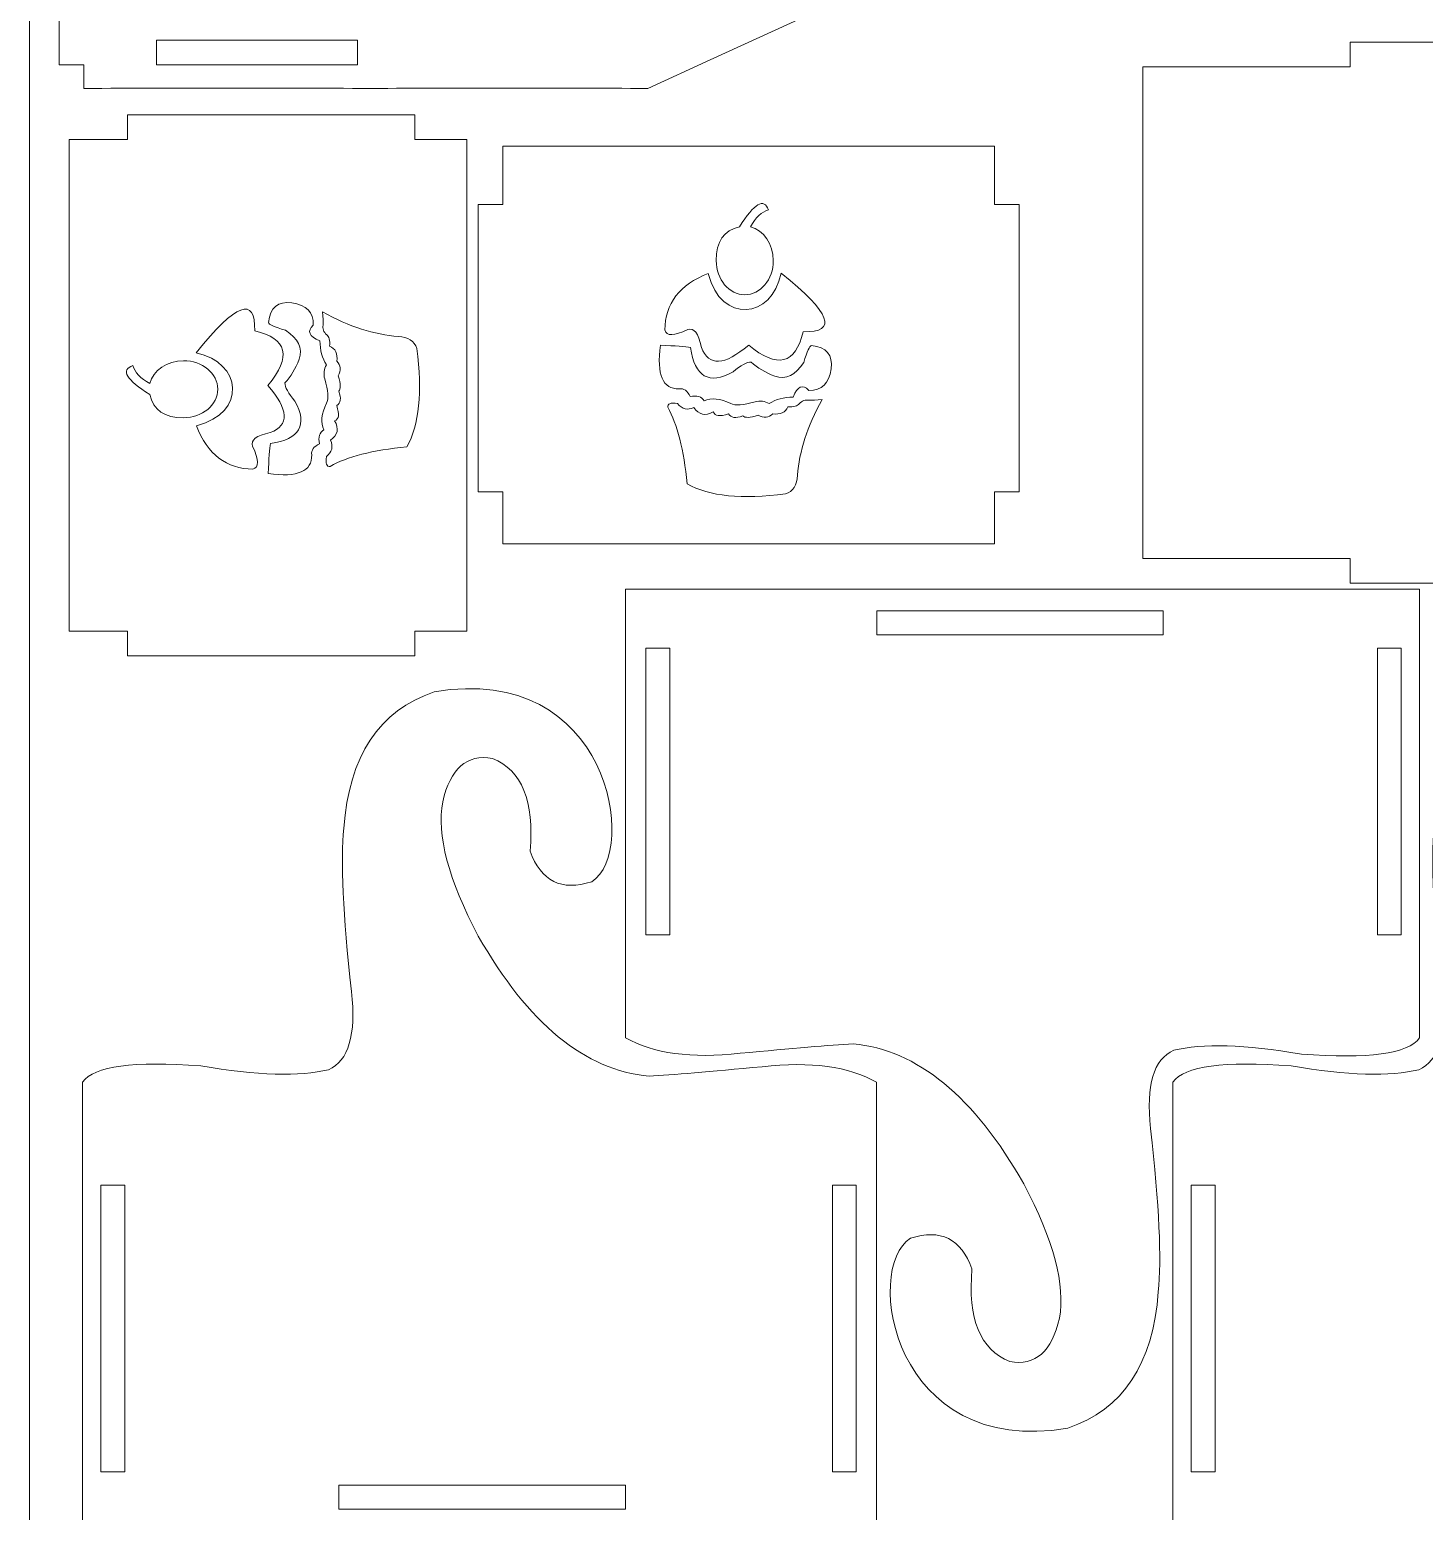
# Model space of a CAD drawing. Header units: centimetres. Extents: x -35 to 33, y -75 to 42.
# Drawn here: x -35.47 to -18.48, y -36.22 to -18.18 of the extents above; entities that cross this region are included whole.
import ezdxf

# ---------------------------------------------------------------- set-up
doc = ezdxf.new("R2010")
doc.units = ezdxf.units.CM
doc.header["$MEASUREMENT"] = 0
doc.layers.add('Capa 1', color=7, linetype='Continuous')

msp = doc.modelspace()

# ---------------------------------------------------------------- linework, layer by layer
at = {"layer": 'Capa 1', "color": 242, "lineweight": 20}
for points in [[(-34.60143, -35.74001), (-34.31143, -35.74001), (-34.31143, -32.25001), (-34.60143, -32.25001), (-34.60143, -35.74001)], [(-25.69157, -35.74001), (-25.40157, -35.74001), (-25.40157, -32.25001), (-25.69157, -32.25001), (-25.69157, -35.74001)], [(-21.32109, -35.74001), (-21.03109, -35.74001), (-21.03109, -32.25001), (-21.32109, -32.25001), (-21.32109, -35.74001)]]:
    msp.add_lwpolyline(points, close=True, dxfattribs=at)
for points, knots in [([(-35.46958, 41.25672), (-35.46958, 41.25672), (33.34861, 41.25672), (33.34861, 41.25672), (33.34861, 41.25672), (33.34861, 41.25672), (33.34861, -36.66365), (33.34861, -36.66365), (33.34861, -36.66365), (33.34861, -36.66365), (-35.46958, -36.66365), (-35.46958, -36.66365), (-35.46958, -36.66365), (-35.46958, -36.66365), (-35.46958, 41.25672), (-35.46958, 41.25672)], [0, 0, 0, 0, 0.2, 0.2, 0.2, 0.2, 0.4, 0.4, 0.4, 0.4, 0.6, 0.6, 0.6, 0.6, 1, 1, 1, 1]), ([(-2.46657, -6.03369), (-2.50889, -6.84749), (-2.8694, -7.36256), (-3.60288, -7.77643), (-3.60288, -7.77643), (-3.60288, -7.77643), (-11.59423, -11.42752), (-27.93929, -18.89514), (-27.93929, -18.89514), (-29.06528, -18.89075), (-30.19128, -18.89075), (-31.31728, -18.89514), (-31.31728, -18.89514), (-32.48101, -18.89075), (-33.64474, -18.89075), (-34.80847, -18.89514), (-34.80847, -18.89514), (-34.80847, -18.89514), (-34.80847, -18.60838), (-34.80847, -18.60838), (-34.80847, -18.60838), (-34.80847, -18.60838), (-35.10855, -18.60838), (-35.10855, -18.60838), (-35.10855, -18.60838), (-35.10855, -18.60838), (-35.10855, -14.60838), (-35.10855, -14.60838), (-35.10855, -14.60838), (-35.10855, -14.60838), (-34.80808, -14.60838), (-34.80808, -14.60838), (-34.80808, -14.60838), (-34.80774, -12.45464), (-34.80723, -10.23644), (-34.80683, -8.0012), (-34.80683, -8.0012), (-34.80683, -8.0012), (-35.10854, -8.0012), (-35.10854, -8.0012), (-35.10854, -8.0012), (-35.10854, -6.66786), (-35.10854, -5.33453), (-35.10854, -4.0012), (-35.10854, -4.0012), (-35.10854, -4.0012), (-34.80625, -4.0012), (-34.80625, -4.0012), (-34.80625, -4.0012), (-34.80604, -1.77218), (-34.8061, 0.44582), (-34.80665, 2.60598), (-34.80665, 2.60598), (-34.80665, 2.60598), (-35.10855, 2.60598), (-35.10855, 2.60598), (-35.10855, 2.60598), (-35.10855, 2.60598), (-35.10855, 6.60598), (-35.10855, 6.60598), (-35.10855, 6.60598), (-35.10855, 6.60598), (-34.80836, 6.60598), (-34.80836, 6.60598), (-34.80836, 6.60598), (-34.80836, 6.60598), (-34.80854, 6.89274), (-34.80854, 6.89274), (-34.80854, 6.89274), (-32.51107, 6.89274), (-30.23676, 6.89274), (-27.93929, 6.89274), (-27.93929, 6.89274), (-11.96678, -0.40478), (-3.80767, -4.15197), (-3.80767, -4.15197), (-3.80767, -4.15197), (-2.83105, -4.53581), (-2.50861, -5.19936), (-2.46657, -6.03369)], [0, 0, 0, 0, 0.04761905, 0.04761905, 0.04761905, 0.04761905, 0.0952381, 0.0952381, 0.0952381, 0.0952381, 0.14285714, 0.14285714, 0.14285714, 0.14285714, 0.19047619, 0.19047619, 0.19047619, 0.19047619, 0.23809524, 0.23809524, 0.23809524, 0.23809524, 0.28571429, 0.28571429, 0.28571429, 0.28571429, 0.33333333, 0.33333333, 0.33333333, 0.33333333, 0.38095238, 0.38095238, 0.38095238, 0.38095238, 0.42857143, 0.42857143, 0.42857143, 0.42857143, 0.47619048, 0.47619048, 0.47619048, 0.47619048, 0.52380952, 0.52380952, 0.52380952, 0.52380952, 0.57142857, 0.57142857, 0.57142857, 0.57142857, 0.61904762, 0.61904762, 0.61904762, 0.61904762, 0.66666667, 0.66666667, 0.66666667, 0.66666667, 0.71428571, 0.71428571, 0.71428571, 0.71428571, 0.76190476, 0.76190476, 0.76190476, 0.76190476, 0.80952381, 0.80952381, 0.80952381, 0.80952381, 0.85714286, 0.85714286, 0.85714286, 0.85714286, 0.9047619, 0.9047619, 0.9047619, 0.9047619, 1, 1, 1, 1]), ([(-31.4751, -18.30838), (-31.4751, -18.30838), (-31.4751, -18.60838), (-31.4751, -18.60838), (-31.4751, -18.60838), (-31.4751, -18.60838), (-33.9251, -18.60838), (-33.9251, -18.60838), (-33.9251, -18.60838), (-33.9251, -18.60838), (-33.9251, -18.30838), (-33.9251, -18.30838), (-33.9251, -18.30838), (-33.9251, -18.30838), (-31.4751, -18.30838), (-31.4751, -18.30838)], [0, 0, 0, 0, 0.2, 0.2, 0.2, 0.2, 0.4, 0.4, 0.4, 0.4, 0.6, 0.6, 0.6, 0.6, 1, 1, 1, 1]), ([(-15.88443, -24.62057), (-15.88443, -24.62057), (-15.88443, -24.87715), (-15.88443, -24.87715), (-15.88443, -24.87715), (-15.88443, -24.87715), (-15.88443, -24.92057), (-15.88443, -24.92057), (-15.88443, -24.92057), (-15.88443, -24.92057), (-19.38443, -24.92057), (-19.38443, -24.92057), (-19.38443, -24.92057), (-19.38443, -24.92057), (-19.38443, -24.87715), (-19.38443, -24.87715), (-19.38443, -24.87715), (-19.38443, -24.87715), (-19.38443, -24.62057), (-19.38443, -24.62057), (-19.38443, -24.62057), (-19.38443, -24.62057), (-21.90944, -24.62057), (-21.90944, -24.62057), (-21.90944, -24.62057), (-21.90944, -24.62057), (-21.90944, -18.63373), (-21.90944, -18.63373), (-21.90944, -18.63373), (-21.90944, -18.63373), (-19.38443, -18.63373), (-19.38443, -18.63373), (-19.38443, -18.63373), (-19.38443, -18.63373), (-19.38443, -18.37715), (-19.38443, -18.37715), (-19.38443, -18.37715), (-19.38443, -18.37715), (-19.38443, -18.33373), (-19.38443, -18.33373), (-19.38443, -18.33373), (-19.38443, -18.33373), (-15.88443, -18.33373), (-15.88443, -18.33373), (-15.88443, -18.33373), (-15.88443, -18.33373), (-15.88443, -18.37715), (-15.88443, -18.37715), (-15.88443, -18.37715), (-15.88443, -18.37715), (-15.88443, -18.63373), (-15.88443, -18.63373), (-15.88443, -18.63373), (-15.88443, -18.63373), (-13.35943, -18.63373), (-13.35943, -18.63373), (-13.35943, -18.63373), (-13.35943, -18.63373), (-13.35943, -24.62057), (-13.35943, -24.62057), (-13.35943, -24.62057), (-13.35943, -24.62057), (-15.88443, -24.62057), (-15.88443, -24.62057)], [0, 0, 0, 0, 0.05882353, 0.05882353, 0.05882353, 0.05882353, 0.11764706, 0.11764706, 0.11764706, 0.11764706, 0.17647059, 0.17647059, 0.17647059, 0.17647059, 0.23529412, 0.23529412, 0.23529412, 0.23529412, 0.29411765, 0.29411765, 0.29411765, 0.29411765, 0.35294118, 0.35294118, 0.35294118, 0.35294118, 0.41176471, 0.41176471, 0.41176471, 0.41176471, 0.47058824, 0.47058824, 0.47058824, 0.47058824, 0.52941176, 0.52941176, 0.52941176, 0.52941176, 0.58823529, 0.58823529, 0.58823529, 0.58823529, 0.64705882, 0.64705882, 0.64705882, 0.64705882, 0.70588235, 0.70588235, 0.70588235, 0.70588235, 0.76470588, 0.76470588, 0.76470588, 0.76470588, 0.82352941, 0.82352941, 0.82352941, 0.82352941, 0.88235294, 0.88235294, 0.88235294, 0.88235294, 1, 1, 1, 1]), ([(-30.7784, -25.50388), (-30.7784, -25.50388), (-30.7784, -25.76046), (-30.7784, -25.76046), (-30.7784, -25.76046), (-30.7784, -25.76046), (-30.7784, -25.80388), (-30.7784, -25.80388), (-30.7784, -25.80388), (-30.7784, -25.80388), (-34.2784, -25.80388), (-34.2784, -25.80388), (-34.2784, -25.80388), (-34.2784, -25.80388), (-34.2784, -25.76046), (-34.2784, -25.76046), (-34.2784, -25.76046), (-34.2784, -25.76046), (-34.2784, -25.50388), (-34.2784, -25.50388), (-34.2784, -25.50388), (-34.2784, -25.50388), (-34.98723, -25.50388), (-34.98723, -25.50388), (-34.98723, -25.50388), (-34.98723, -25.50388), (-34.98723, -19.51704), (-34.98723, -19.51704), (-34.98723, -19.51704), (-34.98723, -19.51704), (-34.2784, -19.51704), (-34.2784, -19.51704), (-34.2784, -19.51704), (-34.2784, -19.51704), (-34.2784, -19.26046), (-34.2784, -19.26046), (-34.2784, -19.26046), (-34.2784, -19.26046), (-34.2784, -19.21704), (-34.2784, -19.21704), (-34.2784, -19.21704), (-34.2784, -19.21704), (-30.7784, -19.21704), (-30.7784, -19.21704), (-30.7784, -19.21704), (-30.7784, -19.21704), (-30.7784, -19.26046), (-30.7784, -19.26046), (-30.7784, -19.26046), (-30.7784, -19.26046), (-30.7784, -19.51704), (-30.7784, -19.51704), (-30.7784, -19.51704), (-30.7784, -19.51704), (-30.14535, -19.51704), (-30.14535, -19.51704), (-30.14535, -19.51704), (-30.14535, -19.51704), (-30.14535, -25.50388), (-30.14535, -25.50388), (-30.14535, -25.50388), (-30.14535, -25.50388), (-30.7784, -25.50388), (-30.7784, -25.50388)], [0, 0, 0, 0, 0.05882353, 0.05882353, 0.05882353, 0.05882353, 0.11764706, 0.11764706, 0.11764706, 0.11764706, 0.17647059, 0.17647059, 0.17647059, 0.17647059, 0.23529412, 0.23529412, 0.23529412, 0.23529412, 0.29411765, 0.29411765, 0.29411765, 0.29411765, 0.35294118, 0.35294118, 0.35294118, 0.35294118, 0.41176471, 0.41176471, 0.41176471, 0.41176471, 0.47058824, 0.47058824, 0.47058824, 0.47058824, 0.52941176, 0.52941176, 0.52941176, 0.52941176, 0.58823529, 0.58823529, 0.58823529, 0.58823529, 0.64705882, 0.64705882, 0.64705882, 0.64705882, 0.70588235, 0.70588235, 0.70588235, 0.70588235, 0.76470588, 0.76470588, 0.76470588, 0.76470588, 0.82352941, 0.82352941, 0.82352941, 0.82352941, 0.88235294, 0.88235294, 0.88235294, 0.88235294, 1, 1, 1, 1]), ([(-29.70482, -23.80783), (-29.70482, -23.80783), (-29.9614, -23.80783), (-29.9614, -23.80783), (-29.9614, -23.80783), (-29.9614, -23.80783), (-30.00482, -23.80783), (-30.00482, -23.80783), (-30.00482, -23.80783), (-30.00482, -23.80783), (-30.00482, -20.30783), (-30.00482, -20.30783), (-30.00482, -20.30783), (-30.00482, -20.30783), (-29.9614, -20.30783), (-29.9614, -20.30783), (-29.9614, -20.30783), (-29.9614, -20.30783), (-29.70482, -20.30783), (-29.70482, -20.30783), (-29.70482, -20.30783), (-29.70482, -20.30783), (-29.70482, -19.599), (-29.70482, -19.599), (-29.70482, -19.599), (-29.70482, -19.599), (-23.71798, -19.599), (-23.71798, -19.599), (-23.71798, -19.599), (-23.71798, -19.599), (-23.71798, -20.30783), (-23.71798, -20.30783), (-23.71798, -20.30783), (-23.71798, -20.30783), (-23.4614, -20.30783), (-23.4614, -20.30783), (-23.4614, -20.30783), (-23.4614, -20.30783), (-23.41798, -20.30783), (-23.41798, -20.30783), (-23.41798, -20.30783), (-23.41798, -20.30783), (-23.41798, -23.80783), (-23.41798, -23.80783), (-23.41798, -23.80783), (-23.41798, -23.80783), (-23.4614, -23.80783), (-23.4614, -23.80783), (-23.4614, -23.80783), (-23.4614, -23.80783), (-23.71798, -23.80783), (-23.71798, -23.80783), (-23.71798, -23.80783), (-23.71798, -23.80783), (-23.71798, -24.44088), (-23.71798, -24.44088), (-23.71798, -24.44088), (-23.71798, -24.44088), (-29.70482, -24.44088), (-29.70482, -24.44088), (-29.70482, -24.44088), (-29.70482, -24.44088), (-29.70482, -23.80783), (-29.70482, -23.80783)], [0, 0, 0, 0, 0.05882353, 0.05882353, 0.05882353, 0.05882353, 0.11764706, 0.11764706, 0.11764706, 0.11764706, 0.17647059, 0.17647059, 0.17647059, 0.17647059, 0.23529412, 0.23529412, 0.23529412, 0.23529412, 0.29411765, 0.29411765, 0.29411765, 0.29411765, 0.35294118, 0.35294118, 0.35294118, 0.35294118, 0.41176471, 0.41176471, 0.41176471, 0.41176471, 0.47058824, 0.47058824, 0.47058824, 0.47058824, 0.52941176, 0.52941176, 0.52941176, 0.52941176, 0.58823529, 0.58823529, 0.58823529, 0.58823529, 0.64705882, 0.64705882, 0.64705882, 0.64705882, 0.70588235, 0.70588235, 0.70588235, 0.70588235, 0.76470588, 0.76470588, 0.76470588, 0.76470588, 0.82352941, 0.82352941, 0.82352941, 0.82352941, 0.88235294, 0.88235294, 0.88235294, 0.88235294, 1, 1, 1, 1]), ([(-26.68833, -20.58156), (-26.53034, -20.62071), (-26.41155, -20.78893), (-26.41155, -20.99051), (-26.41155, -20.99051), (-26.41155, -21.22111), (-26.56701, -21.40806), (-26.75876, -21.40806), (-26.75876, -21.40806), (-26.95052, -21.40806), (-27.10598, -21.22111), (-27.10598, -20.99051), (-27.10598, -20.99051), (-27.10842, -20.7609), (-27.01402, -20.62408), (-26.82277, -20.58004), (-26.82277, -20.58004), (-26.64259, -20.29229), (-26.52484, -20.22378), (-26.46953, -20.37453), (-26.46953, -20.37453), (-26.55479, -20.39727), (-26.62771, -20.46628), (-26.6883, -20.58156)], [0, 0, 0, 0, 0.14285714, 0.14285714, 0.14285714, 0.14285714, 0.28571429, 0.28571429, 0.28571429, 0.28571429, 0.42857143, 0.42857143, 0.42857143, 0.42857143, 0.57142857, 0.57142857, 0.57142857, 0.57142857, 0.71428571, 0.71428571, 0.71428571, 0.71428571, 1, 1, 1, 1]), ([(-27.20358, -21.14846), (-27.55253, -21.28459), (-27.72885, -21.5139), (-27.73253, -21.83638), (-27.73253, -21.83638), (-27.71302, -21.91342), (-27.62015, -21.91176), (-27.45391, -21.83142), (-27.45391, -21.83142), (-27.37864, -21.80367), (-27.32302, -21.87588), (-27.28702, -22.04805), (-27.28702, -22.04805), (-27.19905, -22.28264), (-27.00717, -22.27327), (-26.7114, -22.01994), (-26.7114, -22.01994), (-26.362, -22.31078), (-26.14137, -22.25676), (-26.0495, -21.85788), (-26.0495, -21.85788), (-25.62063, -21.86857), (-25.70925, -21.63099), (-26.31537, -21.14513), (-26.31537, -21.14513), (-26.42898, -21.70067), (-27.04691, -21.77085), (-27.20358, -21.14846)], [0, 0, 0, 0, 0.125, 0.125, 0.125, 0.125, 0.25, 0.25, 0.25, 0.25, 0.375, 0.375, 0.375, 0.375, 0.5, 0.5, 0.5, 0.5, 0.625, 0.625, 0.625, 0.625, 0.75, 0.75, 0.75, 0.75, 1, 1, 1, 1]), ([(-33.43777, -23.00264), (-33.30164, -23.35159), (-33.07233, -23.52791), (-32.74985, -23.53159), (-32.74985, -23.53159), (-32.67281, -23.51208), (-32.67447, -23.41921), (-32.75481, -23.25297), (-32.75481, -23.25297), (-32.78256, -23.1777), (-32.71035, -23.12208), (-32.53818, -23.08608), (-32.53818, -23.08608), (-32.30359, -22.99811), (-32.31296, -22.80623), (-32.56629, -22.51046), (-32.56629, -22.51046), (-32.27545, -22.16106), (-32.32947, -21.94043), (-32.72835, -21.84856), (-32.72835, -21.84856), (-32.71766, -21.41969), (-32.95524, -21.50831), (-33.4411, -22.11443), (-33.4411, -22.11443), (-32.88556, -22.22804), (-32.81538, -22.84597), (-33.43777, -23.00264)], [0, 0, 0, 0, 0.125, 0.125, 0.125, 0.125, 0.25, 0.25, 0.25, 0.25, 0.375, 0.375, 0.375, 0.375, 0.5, 0.5, 0.5, 0.5, 0.625, 0.625, 0.625, 0.625, 0.75, 0.75, 0.75, 0.75, 1, 1, 1, 1]), ([(-32.53652, -23.21761), (-32.54791, -23.2796), (-32.55674, -23.40171), (-32.56302, -23.58394), (-32.56302, -23.58394), (-32.20426, -23.63476), (-32.02787, -23.55887), (-32.03384, -23.35624), (-32.03384, -23.35624), (-32.04168, -23.30072), (-32.01026, -23.25641), (-31.93958, -23.22329), (-31.93958, -23.22329), (-31.95564, -23.14109), (-31.938, -23.08451), (-31.88667, -23.05357), (-31.88667, -23.05357), (-31.92691, -22.96391), (-31.91588, -22.85548), (-31.85359, -22.72828), (-31.85359, -22.72828), (-31.82581, -22.6747), (-31.83298, -22.57617), (-31.87509, -22.43268), (-31.87509, -22.43268), (-31.89129, -22.37121), (-31.88412, -22.31369), (-31.85359, -22.26013), (-31.85359, -22.26013), (-31.90586, -22.18222), (-31.93232, -22.08463), (-31.93297, -21.96737), (-31.93297, -21.96737), (-32.06785, -21.91627), (-32.09486, -21.85263), (-32.01399, -21.77644), (-32.01399, -21.77644), (-32.01163, -21.62026), (-32.09873, -21.53069), (-32.27527, -21.50772), (-32.27527, -21.50772), (-32.44617, -21.48298), (-32.54098, -21.56219), (-32.5597, -21.74532), (-32.5597, -21.74532), (-32.55913, -21.76777), (-32.49023, -21.79935), (-32.35299, -21.84009), (-32.35299, -21.84009), (-32.19779, -21.93936), (-32.14211, -22.05674), (-32.18597, -22.19225), (-32.18597, -22.19225), (-32.23126, -22.30888), (-32.28913, -22.40506), (-32.3596, -22.48076), (-32.3596, -22.48076), (-32.36056, -22.53323), (-32.32032, -22.60677), (-32.23888, -22.70139), (-32.23888, -22.70139), (-32.07911, -22.99533), (-32.17833, -23.1674), (-32.53652, -23.21761)], [0, 0, 0, 0, 0.05882353, 0.05882353, 0.05882353, 0.05882353, 0.11764706, 0.11764706, 0.11764706, 0.11764706, 0.17647059, 0.17647059, 0.17647059, 0.17647059, 0.23529412, 0.23529412, 0.23529412, 0.23529412, 0.29411765, 0.29411765, 0.29411765, 0.29411765, 0.35294118, 0.35294118, 0.35294118, 0.35294118, 0.41176471, 0.41176471, 0.41176471, 0.41176471, 0.47058824, 0.47058824, 0.47058824, 0.47058824, 0.52941176, 0.52941176, 0.52941176, 0.52941176, 0.58823529, 0.58823529, 0.58823529, 0.58823529, 0.64705882, 0.64705882, 0.64705882, 0.64705882, 0.70588235, 0.70588235, 0.70588235, 0.70588235, 0.76470588, 0.76470588, 0.76470588, 0.76470588, 0.82352941, 0.82352941, 0.82352941, 0.82352941, 0.88235294, 0.88235294, 0.88235294, 0.88235294, 1, 1, 1, 1]), ([(-31.85526, -23.37744), (-31.86728, -23.46322), (-31.85157, -23.50306), (-31.80813, -23.49695), (-31.80813, -23.49695), (-31.6037, -23.38026), (-31.29281, -23.30107), (-30.87547, -23.25935), (-30.87547, -23.25935), (-30.72506, -22.9909), (-30.68427, -22.59112), (-30.7531, -22.06002), (-30.7531, -22.06002), (-30.78412, -21.97241), (-30.86019, -21.92433), (-30.9813, -21.91575), (-30.9813, -21.91575), (-31.26816, -21.89506), (-31.57574, -21.79512), (-31.90404, -21.61592), (-31.90404, -21.61592), (-31.895, -21.68561), (-31.89169, -21.73935), (-31.89412, -21.77716), (-31.89412, -21.77716), (-31.90415, -21.81918), (-31.88955, -21.85901), (-31.8503, -21.89667), (-31.8503, -21.89667), (-31.82217, -21.91497), (-31.8106, -21.9607), (-31.81557, -22.03386), (-31.81557, -22.03386), (-31.74556, -22.06246), (-31.71635, -22.12374), (-31.72793, -22.21771), (-31.72793, -22.21771), (-31.6798, -22.26652), (-31.67429, -22.32593), (-31.71139, -22.39591), (-31.71139, -22.39591), (-31.67923, -22.49448), (-31.67702, -22.5567), (-31.70477, -22.58258), (-31.70477, -22.58258), (-31.67097, -22.66722), (-31.67924, -22.72569), (-31.72958, -22.75796), (-31.72958, -22.75796), (-31.69245, -22.86143), (-31.70071, -22.92271), (-31.75438, -22.94183), (-31.75438, -22.94183), (-31.69873, -23.03808), (-31.71582, -23.11634), (-31.80565, -23.1766), (-31.80565, -23.1766), (-31.76887, -23.25519), (-31.7854, -23.32214), (-31.85526, -23.37744)], [0, 0, 0, 0, 0.0625, 0.0625, 0.0625, 0.0625, 0.125, 0.125, 0.125, 0.125, 0.1875, 0.1875, 0.1875, 0.1875, 0.25, 0.25, 0.25, 0.25, 0.3125, 0.3125, 0.3125, 0.3125, 0.375, 0.375, 0.375, 0.375, 0.4375, 0.4375, 0.4375, 0.4375, 0.5, 0.5, 0.5, 0.5, 0.5625, 0.5625, 0.5625, 0.5625, 0.625, 0.625, 0.625, 0.625, 0.6875, 0.6875, 0.6875, 0.6875, 0.75, 0.75, 0.75, 0.75, 0.8125, 0.8125, 0.8125, 0.8125, 0.875, 0.875, 0.875, 0.875, 1, 1, 1, 1]), ([(-27.41855, -22.04971), (-27.48054, -22.03832), (-27.60265, -22.02949), (-27.78488, -22.02321), (-27.78488, -22.02321), (-27.8357, -22.38197), (-27.75981, -22.55836), (-27.55718, -22.55239), (-27.55718, -22.55239), (-27.50166, -22.54455), (-27.45735, -22.57597), (-27.42423, -22.64665), (-27.42423, -22.64665), (-27.34203, -22.63059), (-27.28545, -22.64823), (-27.25451, -22.69956), (-27.25451, -22.69956), (-27.16485, -22.65932), (-27.05642, -22.67035), (-26.92922, -22.73264), (-26.92922, -22.73264), (-26.87564, -22.76042), (-26.77711, -22.75325), (-26.63362, -22.71114), (-26.63362, -22.71114), (-26.57215, -22.69494), (-26.51463, -22.70211), (-26.46107, -22.73264), (-26.46107, -22.73264), (-26.38316, -22.68037), (-26.28557, -22.65391), (-26.16831, -22.65326), (-26.16831, -22.65326), (-26.11721, -22.51838), (-26.05357, -22.49137), (-25.97738, -22.57224), (-25.97738, -22.57224), (-25.8212, -22.5746), (-25.73163, -22.4875), (-25.70866, -22.31096), (-25.70866, -22.31096), (-25.68392, -22.14006), (-25.76313, -22.04525), (-25.94626, -22.02653), (-25.94626, -22.02653), (-25.96871, -22.0271), (-26.00029, -22.096), (-26.04103, -22.23324), (-26.04103, -22.23324), (-26.1403, -22.38844), (-26.25768, -22.44412), (-26.39319, -22.40026), (-26.39319, -22.40026), (-26.50982, -22.35497), (-26.606, -22.2971), (-26.6817, -22.22663), (-26.6817, -22.22663), (-26.73417, -22.22567), (-26.80771, -22.26591), (-26.90233, -22.34735), (-26.90233, -22.34735), (-27.19627, -22.50712), (-27.36834, -22.4079), (-27.41855, -22.04971)], [0, 0, 0, 0, 0.05882353, 0.05882353, 0.05882353, 0.05882353, 0.11764706, 0.11764706, 0.11764706, 0.11764706, 0.17647059, 0.17647059, 0.17647059, 0.17647059, 0.23529412, 0.23529412, 0.23529412, 0.23529412, 0.29411765, 0.29411765, 0.29411765, 0.29411765, 0.35294118, 0.35294118, 0.35294118, 0.35294118, 0.41176471, 0.41176471, 0.41176471, 0.41176471, 0.47058824, 0.47058824, 0.47058824, 0.47058824, 0.52941176, 0.52941176, 0.52941176, 0.52941176, 0.58823529, 0.58823529, 0.58823529, 0.58823529, 0.64705882, 0.64705882, 0.64705882, 0.64705882, 0.70588235, 0.70588235, 0.70588235, 0.70588235, 0.76470588, 0.76470588, 0.76470588, 0.76470588, 0.82352941, 0.82352941, 0.82352941, 0.82352941, 0.88235294, 0.88235294, 0.88235294, 0.88235294, 1, 1, 1, 1]), ([(-34.00467, -22.48739), (-33.96552, -22.3294), (-33.7973, -22.21061), (-33.59572, -22.21061), (-33.59572, -22.21061), (-33.36512, -22.21061), (-33.17817, -22.36607), (-33.17817, -22.55782), (-33.17817, -22.55782), (-33.17817, -22.74958), (-33.36512, -22.90504), (-33.59572, -22.90504), (-33.59572, -22.90504), (-33.82533, -22.90748), (-33.96215, -22.81308), (-34.00619, -22.62183), (-34.00619, -22.62183), (-34.29394, -22.44165), (-34.36245, -22.3239), (-34.2117, -22.26859), (-34.2117, -22.26859), (-34.18896, -22.35385), (-34.11995, -22.42677), (-34.00467, -22.48736)], [0, 0, 0, 0, 0.14285714, 0.14285714, 0.14285714, 0.14285714, 0.28571429, 0.28571429, 0.28571429, 0.28571429, 0.42857143, 0.42857143, 0.42857143, 0.42857143, 0.57142857, 0.57142857, 0.57142857, 0.57142857, 0.71428571, 0.71428571, 0.71428571, 0.71428571, 1, 1, 1, 1]), ([(-27.57838, -22.73097), (-27.66416, -22.71895), (-27.704, -22.73466), (-27.69789, -22.7781), (-27.69789, -22.7781), (-27.5812, -22.98253), (-27.50201, -23.29342), (-27.46029, -23.71076), (-27.46029, -23.71076), (-27.19184, -23.86117), (-26.79206, -23.90196), (-26.26096, -23.83313), (-26.26096, -23.83313), (-26.17335, -23.80211), (-26.12527, -23.72604), (-26.11669, -23.60493), (-26.11669, -23.60493), (-26.096, -23.31807), (-25.99606, -23.01049), (-25.81686, -22.68219), (-25.81686, -22.68219), (-25.88655, -22.69123), (-25.94029, -22.69454), (-25.9781, -22.69211), (-25.9781, -22.69211), (-26.02012, -22.68208), (-26.05995, -22.69668), (-26.09761, -22.73593), (-26.09761, -22.73593), (-26.11591, -22.76406), (-26.16164, -22.77563), (-26.2348, -22.77066), (-26.2348, -22.77066), (-26.2634, -22.84067), (-26.32468, -22.86988), (-26.41865, -22.8583), (-26.41865, -22.8583), (-26.46746, -22.90643), (-26.52687, -22.91194), (-26.59685, -22.87484), (-26.59685, -22.87484), (-26.69542, -22.907), (-26.75764, -22.90921), (-26.78352, -22.88146), (-26.78352, -22.88146), (-26.86816, -22.91526), (-26.92663, -22.90699), (-26.9589, -22.85665), (-26.9589, -22.85665), (-27.06237, -22.89378), (-27.12365, -22.88552), (-27.14277, -22.83185), (-27.14277, -22.83185), (-27.23902, -22.8875), (-27.31728, -22.87041), (-27.37754, -22.78058), (-27.37754, -22.78058), (-27.45613, -22.81736), (-27.52308, -22.80083), (-27.57838, -22.73097)], [0, 0, 0, 0, 0.0625, 0.0625, 0.0625, 0.0625, 0.125, 0.125, 0.125, 0.125, 0.1875, 0.1875, 0.1875, 0.1875, 0.25, 0.25, 0.25, 0.25, 0.3125, 0.3125, 0.3125, 0.3125, 0.375, 0.375, 0.375, 0.375, 0.4375, 0.4375, 0.4375, 0.4375, 0.5, 0.5, 0.5, 0.5, 0.5625, 0.5625, 0.5625, 0.5625, 0.625, 0.625, 0.625, 0.625, 0.6875, 0.6875, 0.6875, 0.6875, 0.75, 0.75, 0.75, 0.75, 0.8125, 0.8125, 0.8125, 0.8125, 0.875, 0.875, 0.875, 0.875, 1, 1, 1, 1]), ([(-18.53941, -30.4554), (-18.53941, -30.4554), (-18.53941, -24.9934), (-18.53941, -24.9934), (-18.53941, -24.9934), (-18.53941, -24.9934), (-28.20994, -24.9934), (-28.20994, -24.9934), (-28.20994, -24.9934), (-28.20994, -24.9934), (-28.20994, -30.4554), (-28.20994, -30.4554)], [0, 0, 0, 0, 0.25, 0.25, 0.25, 0.25, 0.5, 0.5, 0.5, 0.5, 1, 1, 1, 1]), ([(-25.15112, -25.54682), (-25.15112, -25.54682), (-25.15112, -25.25682), (-25.15112, -25.25682), (-25.15112, -25.25682), (-25.15112, -25.25682), (-21.66112, -25.25682), (-21.66112, -25.25682), (-21.66112, -25.25682), (-21.66112, -25.25682), (-21.66112, -25.54682), (-21.66112, -25.54682), (-21.66112, -25.54682), (-21.66112, -25.54682), (-25.15112, -25.54682), (-25.15112, -25.54682)], [0, 0, 0, 0, 0.2, 0.2, 0.2, 0.2, 0.4, 0.4, 0.4, 0.4, 0.6, 0.6, 0.6, 0.6, 1, 1, 1, 1]), ([(-27.67305, -29.20065), (-27.67305, -29.20065), (-27.96305, -29.20065), (-27.96305, -29.20065), (-27.96305, -29.20065), (-27.96305, -29.20065), (-27.96305, -25.71065), (-27.96305, -25.71065), (-27.96305, -25.71065), (-27.96305, -25.71065), (-27.67305, -25.71065), (-27.67305, -25.71065), (-27.67305, -25.71065), (-27.67305, -25.71065), (-27.67305, -29.20065), (-27.67305, -29.20065)], [0, 0, 0, 0, 0.2, 0.2, 0.2, 0.2, 0.4, 0.4, 0.4, 0.4, 0.6, 0.6, 0.6, 0.6, 1, 1, 1, 1]), ([(-18.76319, -29.20065), (-18.76319, -29.20065), (-19.05319, -29.20065), (-19.05319, -29.20065), (-19.05319, -29.20065), (-19.05319, -29.20065), (-19.05319, -25.71065), (-19.05319, -25.71065), (-19.05319, -25.71065), (-19.05319, -25.71065), (-18.76319, -25.71065), (-18.76319, -25.71065), (-18.76319, -25.71065), (-18.76319, -25.71065), (-18.76319, -29.20065), (-18.76319, -29.20065)], [0, 0, 0, 0, 0.2, 0.2, 0.2, 0.2, 0.4, 0.4, 0.4, 0.4, 0.6, 0.6, 0.6, 0.6, 1, 1, 1, 1]), ([(-34.82521, -30.99526), (-34.68193, -30.80047), (-34.20182, -30.73433), (-33.38488, -30.79682), (-33.38488, -30.79682), (-32.69675, -30.91583), (-32.17861, -30.93126), (-31.83045, -30.84313), (-31.83045, -30.84313), (-31.58421, -30.73574), (-31.4905, -30.41823), (-31.54933, -29.89062), (-31.54933, -29.89062), (-31.65403, -28.95435), (-31.68489, -28.2918), (-31.64191, -27.90296), (-31.64191, -27.90296), (-31.58019, -27.02546), (-31.21307, -26.47204), (-30.54057, -26.2427), (-30.54057, -26.2427), (-28.40735, -25.87462), (-28.04591, -28.19076), (-28.62235, -28.55449), (-28.62235, -28.55449), (-28.99106, -28.67384), (-29.2413, -28.54926), (-29.37309, -28.18075), (-29.37309, -28.18075), (-29.31988, -27.57427), (-29.47312, -27.19834), (-29.8328, -27.05296), (-29.8328, -27.05296), (-30.14457, -26.99911), (-30.34632, -27.1755), (-30.43804, -27.58213), (-30.43804, -27.58213), (-30.51316, -27.98176), (-30.36874, -28.52637), (-30.00478, -29.21594), (-30.00478, -29.21594), (-29.39908, -30.28166), (-28.70565, -30.85051), (-27.92449, -30.9225), (-27.92449, -30.9225), (-27.64637, -30.90649), (-27.18776, -30.86791), (-26.54865, -30.80676), (-26.54865, -30.80676), (-25.95408, -30.74104), (-25.48943, -30.80387), (-25.15468, -30.99526)], [0, 0, 0, 0, 0.07142857, 0.07142857, 0.07142857, 0.07142857, 0.14285714, 0.14285714, 0.14285714, 0.14285714, 0.21428571, 0.21428571, 0.21428571, 0.21428571, 0.28571429, 0.28571429, 0.28571429, 0.28571429, 0.35714286, 0.35714286, 0.35714286, 0.35714286, 0.42857143, 0.42857143, 0.42857143, 0.42857143, 0.5, 0.5, 0.5, 0.5, 0.57142857, 0.57142857, 0.57142857, 0.57142857, 0.64285714, 0.64285714, 0.64285714, 0.64285714, 0.71428571, 0.71428571, 0.71428571, 0.71428571, 0.78571429, 0.78571429, 0.78571429, 0.78571429, 0.85714286, 0.85714286, 0.85714286, 0.85714286, 1, 1, 1, 1]), ([(-21.54487, -30.99526), (-21.40159, -30.80047), (-20.92148, -30.73433), (-20.10454, -30.79682), (-20.10454, -30.79682), (-19.41641, -30.91583), (-18.89827, -30.93126), (-18.55011, -30.84313), (-18.55011, -30.84313), (-18.30387, -30.73574), (-18.21016, -30.41823), (-18.26899, -29.89062), (-18.26899, -29.89062), (-18.37369, -28.95435), (-18.40455, -28.2918), (-18.36157, -27.90296), (-18.36157, -27.90296), (-18.29985, -27.02546), (-17.93273, -26.47204), (-17.26023, -26.2427), (-17.26023, -26.2427), (-15.12701, -25.87462), (-14.76557, -28.19076), (-15.34201, -28.55449), (-15.34201, -28.55449), (-15.71072, -28.67384), (-15.96096, -28.54926), (-16.09275, -28.18075), (-16.09275, -28.18075), (-16.03954, -27.57427), (-16.19278, -27.19834), (-16.55246, -27.05296), (-16.55246, -27.05296), (-16.86423, -26.99911), (-17.06598, -27.1755), (-17.1577, -27.58213), (-17.1577, -27.58213), (-17.23282, -27.98176), (-17.0884, -28.52637), (-16.72444, -29.21594), (-16.72444, -29.21594), (-16.11874, -30.28166), (-15.42531, -30.85051), (-14.64415, -30.9225), (-14.64415, -30.9225), (-14.36603, -30.90649), (-13.90742, -30.86791), (-13.26831, -30.80676), (-13.26831, -30.80676), (-12.67374, -30.74104), (-12.20909, -30.80387), (-11.87434, -30.99526)], [0, 0, 0, 0, 0.07142857, 0.07142857, 0.07142857, 0.07142857, 0.14285714, 0.14285714, 0.14285714, 0.14285714, 0.21428571, 0.21428571, 0.21428571, 0.21428571, 0.28571429, 0.28571429, 0.28571429, 0.28571429, 0.35714286, 0.35714286, 0.35714286, 0.35714286, 0.42857143, 0.42857143, 0.42857143, 0.42857143, 0.5, 0.5, 0.5, 0.5, 0.57142857, 0.57142857, 0.57142857, 0.57142857, 0.64285714, 0.64285714, 0.64285714, 0.64285714, 0.71428571, 0.71428571, 0.71428571, 0.71428571, 0.78571429, 0.78571429, 0.78571429, 0.78571429, 0.85714286, 0.85714286, 0.85714286, 0.85714286, 1, 1, 1, 1]), ([(-18.53941, -30.4554), (-18.68269, -30.65019), (-19.1628, -30.71633), (-19.97974, -30.65384), (-19.97974, -30.65384), (-20.66787, -30.53483), (-21.18601, -30.5194), (-21.53417, -30.60753), (-21.53417, -30.60753), (-21.78041, -30.71492), (-21.87412, -31.03243), (-21.81529, -31.56004), (-21.81529, -31.56004), (-21.71059, -32.49631), (-21.67973, -33.15886), (-21.72271, -33.5477), (-21.72271, -33.5477), (-21.78443, -34.4252), (-22.15155, -34.97862), (-22.82405, -35.20796), (-22.82405, -35.20796), (-24.95727, -35.57604), (-25.31871, -33.2599), (-24.74227, -32.89617), (-24.74227, -32.89617), (-24.37356, -32.77682), (-24.12332, -32.9014), (-23.99153, -33.26991), (-23.99153, -33.26991), (-24.04474, -33.87639), (-23.8915, -34.25232), (-23.53182, -34.3977), (-23.53182, -34.3977), (-23.22005, -34.45155), (-23.0183, -34.27516), (-22.92658, -33.86853), (-22.92658, -33.86853), (-22.85146, -33.4689), (-22.99588, -32.92429), (-23.35984, -32.23472), (-23.35984, -32.23472), (-23.96554, -31.169), (-24.65897, -30.60015), (-25.44013, -30.52816), (-25.44013, -30.52816), (-25.71825, -30.54417), (-26.17686, -30.58275), (-26.81597, -30.6439), (-26.81597, -30.6439), (-27.41054, -30.70962), (-27.87519, -30.64679), (-28.20994, -30.4554)], [0, 0, 0, 0, 0.07142857, 0.07142857, 0.07142857, 0.07142857, 0.14285714, 0.14285714, 0.14285714, 0.14285714, 0.21428571, 0.21428571, 0.21428571, 0.21428571, 0.28571429, 0.28571429, 0.28571429, 0.28571429, 0.35714286, 0.35714286, 0.35714286, 0.35714286, 0.42857143, 0.42857143, 0.42857143, 0.42857143, 0.5, 0.5, 0.5, 0.5, 0.57142857, 0.57142857, 0.57142857, 0.57142857, 0.64285714, 0.64285714, 0.64285714, 0.64285714, 0.71428571, 0.71428571, 0.71428571, 0.71428571, 0.78571429, 0.78571429, 0.78571429, 0.78571429, 0.85714286, 0.85714286, 0.85714286, 0.85714286, 1, 1, 1, 1]), ([(-34.82521, -30.99526), (-34.82521, -30.99526), (-34.82521, -36.45726), (-34.82521, -36.45726), (-34.82521, -36.45726), (-34.82521, -36.45726), (-25.15468, -36.45726), (-25.15468, -36.45726), (-25.15468, -36.45726), (-25.15468, -36.45726), (-25.15468, -30.99526), (-25.15468, -30.99526)], [0, 0, 0, 0, 0.25, 0.25, 0.25, 0.25, 0.5, 0.5, 0.5, 0.5, 1, 1, 1, 1]), ([(-21.54487, -30.99526), (-21.54487, -30.99526), (-21.54487, -36.45726), (-21.54487, -36.45726), (-21.54487, -36.45726), (-21.54487, -36.45726), (-11.87434, -36.45726), (-11.87434, -36.45726), (-11.87434, -36.45726), (-11.87434, -36.45726), (-11.87434, -30.99526), (-11.87434, -30.99526)], [0, 0, 0, 0, 0.25, 0.25, 0.25, 0.25, 0.5, 0.5, 0.5, 0.5, 1, 1, 1, 1]), ([(-28.2135, -35.90384), (-28.2135, -35.90384), (-28.2135, -36.19384), (-28.2135, -36.19384), (-28.2135, -36.19384), (-28.2135, -36.19384), (-31.7035, -36.19384), (-31.7035, -36.19384), (-31.7035, -36.19384), (-31.7035, -36.19384), (-31.7035, -35.90384), (-31.7035, -35.90384), (-31.7035, -35.90384), (-31.7035, -35.90384), (-28.2135, -35.90384), (-28.2135, -35.90384)], [0, 0, 0, 0, 0.2, 0.2, 0.2, 0.2, 0.4, 0.4, 0.4, 0.4, 0.6, 0.6, 0.6, 0.6, 1, 1, 1, 1])]:
    msp.add_open_spline(points, degree=3, knots=knots, dxfattribs=at)

doc.saveas('drawing.dxf')
